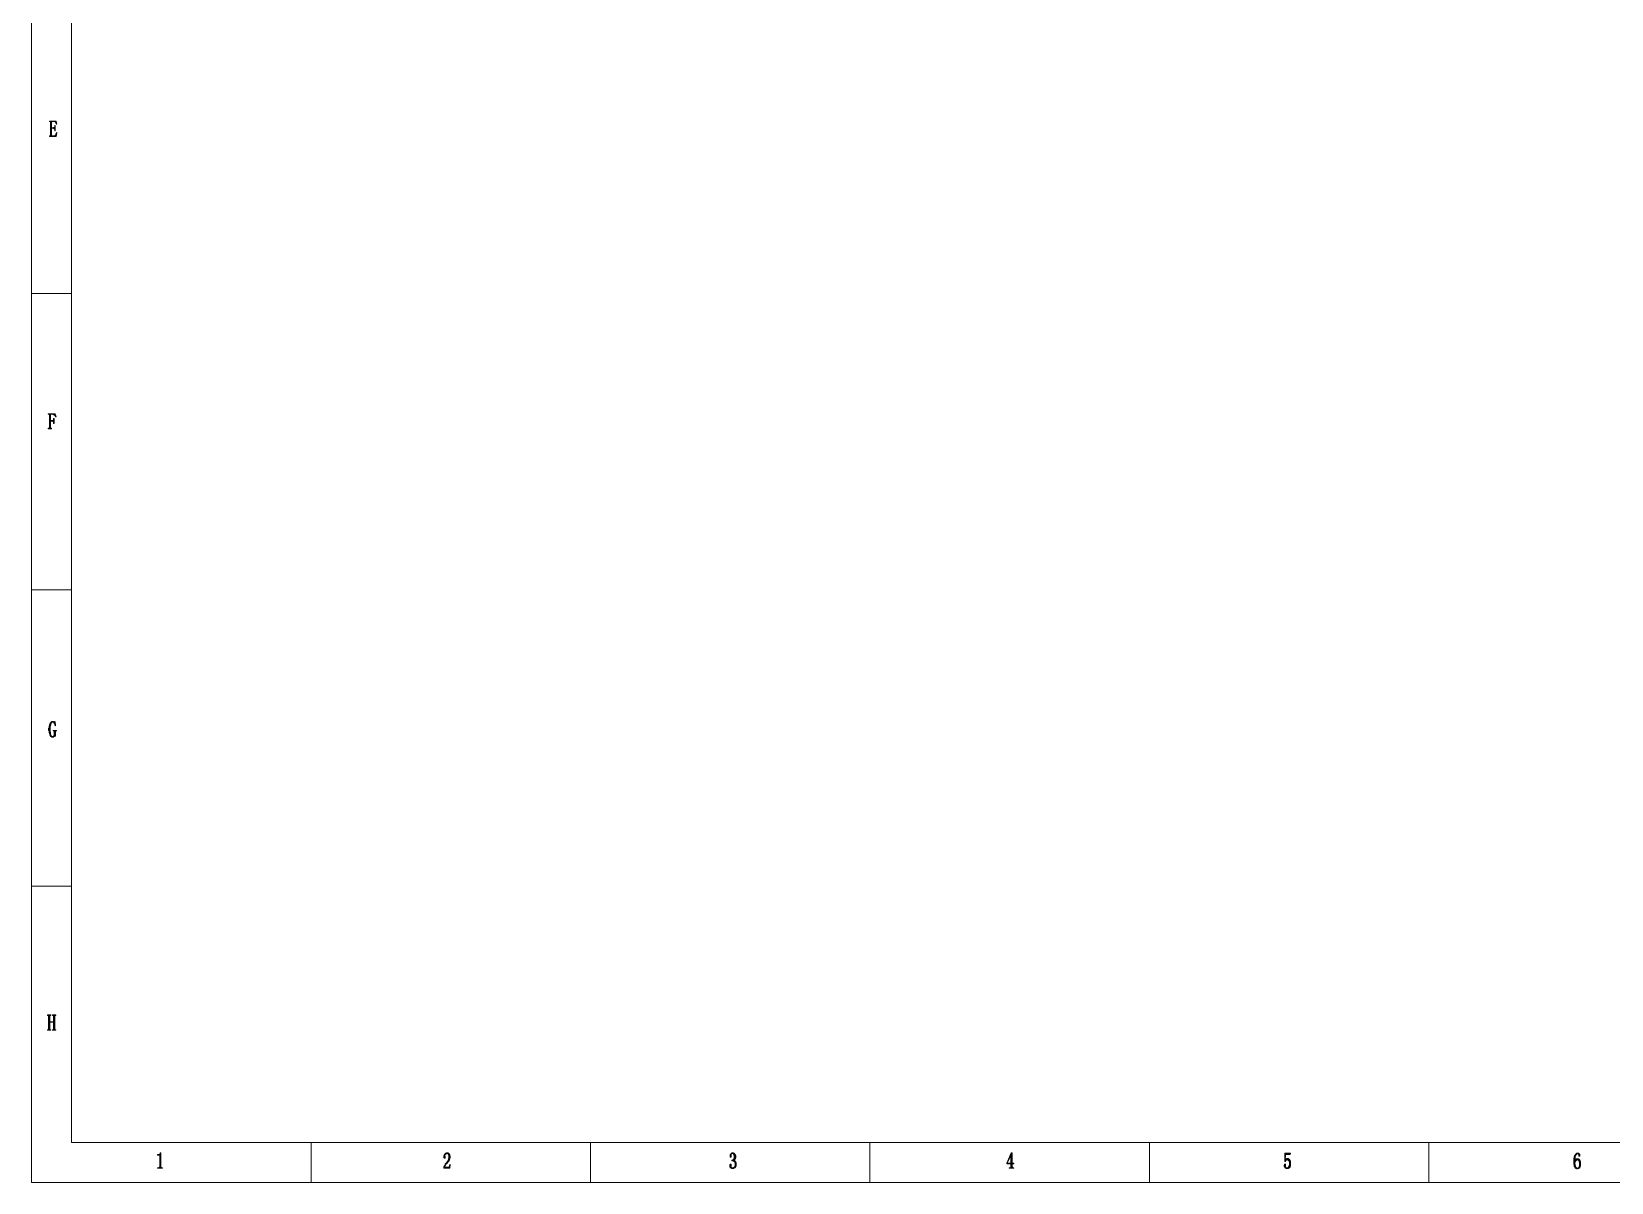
# Model space of a CAD drawing. Header units: inches. Extents: x -49881 to 95347, y -45374 to 27845.
# Drawn here: x 52628 to 72755, y -2573 to 12089 of the extents above; entities that cross this region are included whole.
import ezdxf

# ---------------------------------------------------------------- set-up
doc = ezdxf.new("R2010")
doc.units = ezdxf.units.IN
doc.header["$MEASUREMENT"] = 0
doc.layers.add('Layer 1', color=7, linetype='Continuous')

# ---------------------------------------------------------------- blocks, each defined once
blk = doc.blocks.new('Template Zicom')
at = {"layer": 'Layer 1'}
for points in [[(7.98, 345.68), (5.78, 345.68), (5.78, 345.57), (7.4, 345.57), (7.52, 345.45), (7.63, 345.45), (7.75, 345.33), (7.75, 345.22), (7.86, 345.22), (7.86, 345.1), (7.98, 344.99), (7.98, 344.76), (8.1, 344.64), (8.21, 344.76)], [(5.9, 345.57), (6.01, 345.57), (6.13, 345.45), (6.13, 340.94), (6.01, 340.94), (5.9, 340.94), (6.71, 340.94), (6.48, 340.94), (6.48, 341.05), (6.48, 343.37), (7.06, 343.37), (6.48, 343.48), (6.48, 345.45), (6.59, 345.45), (6.71, 345.57), (7.29, 345.57)], [(8.1, 341.98), (8.1, 341.75), (7.98, 341.63), (7.98, 341.52), (7.86, 341.4), (7.86, 341.29), (7.75, 341.17), (7.63, 341.05), (7.52, 341.05), (7.4, 340.94), (5.78, 340.94), (5.78, 340.71), (7.98, 340.71), (8.21, 341.86)], [(7.63, 344.29), (7.52, 344.29), (7.52, 344.06), (7.52, 343.71), (7.4, 343.6), (7.29, 343.6), (7.17, 343.48), (6.48, 343.48), (7.06, 343.37), (7.17, 343.37), (7.29, 343.25), (7.4, 343.14), (7.52, 343.02), (7.52, 342.56), (7.63, 342.56)], [(7.63, 250.38), (5.44, 250.38), (5.44, 250.27), (6.94, 250.27), (7.06, 250.15), (7.17, 250.15), (7.29, 250.04), (7.4, 250.04), (7.4, 249.92), (7.52, 249.92), (7.52, 249.81), (7.63, 249.69), (7.75, 249.58), (7.75, 249.46), (7.86, 249.34), (7.98, 249.34)], [(5.55, 250.27), (5.67, 250.15), (5.78, 250.04), (5.78, 245.76), (5.67, 245.64), (5.44, 245.64), (5.44, 245.41), (6.48, 245.41), (6.48, 245.64), (6.13, 245.64), (6.13, 245.76), (6.13, 247.96), (6.82, 247.96), (6.13, 248.19), (6.13, 250.15), (6.25, 250.27), (6.94, 250.27)], [(7.4, 248.88), (7.17, 248.88), (7.17, 248.65), (7.17, 248.3), (7.06, 248.19), (6.13, 248.19), (6.82, 247.96), (6.94, 247.96), (7.06, 247.84), (7.17, 247.84), (7.17, 247.72), (7.17, 247.15), (7.4, 247.15)], [(6.82, 150.11), (6.59, 150.11), (6.48, 150), (6.36, 149.88), (6.25, 149.77), (6.13, 149.77), (6.13, 149.65), (6.01, 149.54), (5.9, 149.31), (5.9, 149.19), (5.78, 149.07), (5.78, 148.73), (5.67, 148.61), (5.67, 148.03), (5.55, 147.8), (5.55, 147.46), (5.55, 147.34), (5.55, 147.22), (5.67, 147.11), (5.67, 146.53), (5.78, 146.41), (5.78, 146.07), (5.9, 145.95), (5.9, 145.84), (6.01, 145.72), (6.01, 145.6), (6.13, 145.49), (6.13, 145.37), (6.25, 145.26), (6.36, 145.26), (6.48, 145.14), (6.59, 145.03), (7.06, 145.03), (7.17, 145.14), (7.29, 145.14), (7.4, 145.26), (6.59, 145.26), (6.48, 145.37), (6.48, 145.49), (6.36, 145.49), (6.36, 145.6), (6.25, 145.84), (6.25, 145.95), (6.13, 146.07), (6.13, 146.53), (6.01, 146.65), (6.01, 148.61), (6.13, 148.73), (6.13, 148.96), (6.25, 149.07), (6.25, 149.42), (6.36, 149.54), (6.48, 149.65), (6.48, 149.77), (6.59, 149.88), (7.4, 149.88), (7.29, 150), (7.17, 150), (7.06, 150.11)], [(7.63, 150.11), (7.52, 150), (7.4, 149.88), (6.82, 149.88), (6.94, 149.88), (7.17, 149.88), (7.29, 149.77), (7.29, 149.65), (7.4, 149.54), (7.52, 149.42), (7.52, 149.07), (7.63, 148.96), (7.63, 148.73), (7.75, 148.84)], [(7.29, 145.49), (7.29, 145.37), (7.17, 145.37), (7.06, 145.26), (6.82, 145.26), (7.4, 145.26), (7.52, 145.37), (7.75, 145.37)], [(8.1, 147.22), (7.06, 147.22), (7.06, 147.11), (7.29, 147.11), (7.4, 146.99), (7.4, 145.6), (7.29, 145.49), (7.75, 145.37), (7.75, 146.88), (7.86, 146.99), (7.86, 147.11), (7.98, 147.11), (8.1, 147.11)], [(6.25, 54.59), (5.2, 54.59), (5.2, 54.36), (5.55, 54.36), (5.55, 54.24), (5.55, 49.85), (5.44, 49.85), (5.32, 49.73), (5.2, 49.73), (5.2, 49.61), (6.25, 49.61), (6.25, 49.73), (6.01, 49.73), (6.01, 49.85), (5.9, 49.85), (5.9, 49.96), (5.9, 52.16), (7.17, 52.16), (5.9, 52.27), (5.9, 54.12), (5.9, 54.24), (6.01, 54.36), (6.25, 54.36)], [(7.86, 54.59), (6.82, 54.59), (6.82, 54.36), (7.17, 54.36), (7.17, 54.24), (7.17, 52.27), (5.9, 52.27), (7.17, 52.16), (7.17, 49.85), (7.06, 49.85), (6.94, 49.73), (6.82, 49.73), (6.82, 49.61), (7.86, 49.61), (7.86, 49.73), (7.63, 49.73), (7.63, 49.85), (7.52, 49.85), (7.52, 49.96), (7.52, 54.12), (7.52, 54.24), (7.63, 54.36), (7.86, 54.36)], [(42.1, 9.6), (41.98, 9.6), (41.87, 9.48), (41.87, 9.37), (41.75, 9.25), (41.63, 9.14), (41.06, 9.14), (41.06, 8.9), (41.63, 8.9), (41.75, 8.79), (41.75, 5.09), (41.63, 4.97), (41.63, 4.86), (41.52, 4.86), (41.4, 4.74), (41.29, 4.74), (41.06, 4.74), (41.06, 4.63), (42.68, 4.63), (42.68, 4.74), (42.44, 4.74), (42.33, 4.74), (42.21, 4.86), (42.1, 4.97)], [(135.31, 9.6), (135.08, 9.6), (134.96, 9.48), (134.85, 9.37), (135.54, 9.37), (135.66, 9.25), (135.77, 9.14), (135.77, 9.02), (135.89, 8.9), (135.89, 7.75), (135.77, 7.63), (135.77, 7.4), (135.66, 7.29), (135.66, 7.17), (135.54, 7.05), (135.54, 6.94), (135.43, 6.82), (135.31, 6.71), (135.2, 6.59), (135.2, 6.48), (135.08, 6.36), (134.96, 6.25), (134.96, 6.13), (134.85, 6.01), (134.73, 5.9), (134.73, 5.78), (134.62, 5.67), (134.62, 5.55), (134.5, 5.55), (134.5, 5.44), (134.39, 5.32), (134.39, 5.2), (134.27, 5.09), (134.27, 4.97), (134.5, 4.97), (134.5, 5.2), (134.62, 5.2), (134.73, 5.44), (134.73, 5.55), (134.85, 5.67), (134.96, 5.78), (134.96, 5.9), (135.08, 6.01), (135.2, 6.13), (135.31, 6.25), (135.43, 6.36), (135.43, 6.48), (135.54, 6.59), (135.66, 6.71), (135.77, 6.82), (135.89, 6.94), (135.89, 7.05), (136.01, 7.17), (136.01, 7.29), (136.12, 7.4), (136.24, 7.52), (136.24, 7.75), (136.35, 7.98), (136.35, 8.67), (136.24, 8.9), (136.24, 9.02), (136.12, 9.14), (136.12, 9.25), (136.01, 9.25), (136.01, 9.37), (135.89, 9.37), (135.77, 9.48), (135.66, 9.48), (135.54, 9.6)], [(134.85, 9.37), (134.73, 9.37), (134.62, 9.25), (134.5, 9.14), (134.5, 9.02), (134.39, 8.9), (134.39, 8.79), (134.27, 8.67), (134.27, 8.1), (134.39, 7.98), (134.5, 7.86), (134.62, 7.86), (134.73, 7.98), (134.73, 8.44), (134.62, 8.56), (134.62, 8.67), (134.62, 8.9), (134.62, 9.02), (134.73, 9.14), (134.85, 9.14), (134.85, 9.25), (134.96, 9.25), (135.08, 9.37), (135.2, 9.37)], [(136.35, 5.78), (136.24, 5.78), (136.24, 5.55), (136.12, 5.44), (136.12, 5.2), (136.01, 5.2), (136.01, 5.09), (135.89, 4.97), (134.27, 4.97), (134.27, 4.63), (136.24, 4.63)], [(227.6, 5.9), (227.49, 5.78), (227.37, 5.78), (227.37, 5.55), (227.37, 5.09), (227.49, 4.97), (227.6, 4.86), (227.72, 4.74), (227.83, 4.63), (227.95, 4.63), (228.06, 4.51), (228.64, 4.51), (228.76, 4.63), (228.87, 4.63), (228.3, 4.74), (228.06, 4.74), (227.95, 4.86), (227.83, 4.86), (227.83, 4.97), (227.72, 5.09), (227.83, 5.32), (227.83, 5.78), (227.72, 5.9)], [(227.95, 9.48), (227.83, 9.37), (227.72, 9.25), (227.6, 9.25), (227.6, 9.14), (227.49, 9.02), (227.49, 8.21), (227.6, 8.21), (227.83, 8.21), (227.83, 8.33), (227.83, 9.25), (227.95, 9.25), (228.06, 9.37), (228.3, 9.37)], [(228.41, 9.6), (228.18, 9.6), (228.06, 9.48), (227.95, 9.48), (228.3, 9.37), (228.53, 9.37), (228.64, 9.25), (228.76, 9.14), (228.76, 9.02), (228.87, 8.9), (228.87, 7.75), (228.76, 7.63), (228.76, 7.52), (228.64, 7.52), (228.53, 7.4), (228.41, 7.4), (228.3, 7.29), (228.06, 7.29), (228.06, 7.05), (228.53, 7.05), (228.64, 6.94), (228.76, 6.94), (228.87, 6.82), (228.99, 6.71), (228.99, 6.36), (229.11, 6.25), (229.11, 5.67), (228.99, 5.44), (228.99, 5.09), (228.87, 4.97), (228.76, 4.86), (228.64, 4.74), (228.3, 4.74), (228.87, 4.63), (228.99, 4.74), (229.11, 4.86), (229.22, 4.86), (229.22, 4.97), (229.22, 5.09), (229.34, 5.2), (229.34, 5.32), (229.45, 5.44), (229.45, 6.36), (229.34, 6.48), (229.34, 6.59), (229.22, 6.71), (229.11, 6.82), (229.11, 6.94), (228.99, 7.05), (228.87, 7.05), (228.76, 7.17), (228.64, 7.17), (228.76, 7.29), (228.87, 7.29), (228.99, 7.4), (228.99, 7.52), (229.11, 7.63), (229.22, 7.63), (229.22, 7.75), (229.22, 7.98), (229.34, 8.1), (229.34, 8.67), (229.22, 8.79), (229.22, 8.9), (229.11, 9.02), (229.11, 9.14), (228.99, 9.25), (228.87, 9.37), (228.76, 9.48), (228.64, 9.48), (228.53, 9.6)], [(319.31, 9.6), (319.08, 9.6), (317.58, 6.25), (317.58, 6.01), (318.97, 6.01), (318.97, 4.86), (318.85, 4.74), (318.39, 4.74), (318.39, 4.63), (319.89, 4.63), (319.89, 4.74), (319.54, 4.74), (319.43, 4.86), (319.43, 4.97), (319.31, 5.09), (319.31, 6.01), (319.89, 6.01), (319.89, 6.25), (319.31, 6.25), (317.69, 6.25), (318.97, 8.79)], [(319.31, 9.6), (318.97, 8.79), (318.97, 6.25), (317.69, 6.25), (319.31, 6.25)], [(408.13, 6.01), (408.13, 5.9), (408.02, 5.9), (408.02, 5.78), (407.9, 5.67), (407.9, 5.32), (408.02, 5.2), (408.02, 5.09), (408.13, 4.97), (408.25, 4.86), (408.25, 4.74), (408.36, 4.63), (408.94, 4.74), (408.6, 4.74), (408.48, 4.86), (408.36, 4.97), (408.25, 4.97), (408.25, 5.09), (408.25, 5.2), (408.36, 5.32), (408.36, 5.9), (408.25, 5.9)], [(409.98, 9.48), (408.13, 9.48), (408.13, 6.82), (408.25, 6.82), (408.36, 6.94), (408.36, 7.05), (408.25, 7.17), (408.36, 9.14), (409.87, 9.14)], [(408.48, 7.52), (408.36, 7.4), (408.36, 7.29), (408.25, 7.17), (408.36, 7.05), (408.48, 7.17), (408.48, 7.29), (408.6, 7.29), (408.71, 7.4), (408.94, 7.4)], [(409.06, 7.75), (408.83, 7.75), (408.71, 7.63), (408.6, 7.63), (408.48, 7.52), (408.94, 7.4), (409.29, 7.4), (409.29, 7.29), (409.4, 7.17), (409.52, 7.05), (409.52, 6.94), (409.64, 6.82), (409.64, 5.55), (409.52, 5.44), (409.52, 5.2), (409.4, 5.09), (409.4, 4.97), (409.29, 4.86), (409.17, 4.74), (408.94, 4.74), (408.36, 4.63), (408.6, 4.63), (408.71, 4.51), (409.29, 4.51), (409.4, 4.63), (409.52, 4.74), (409.64, 4.74), (409.75, 4.86), (409.75, 4.97), (409.87, 5.09), (409.87, 5.32), (409.98, 5.44), (409.98, 6.82), (409.87, 6.94), (409.87, 7.29), (409.75, 7.29), (409.75, 7.4), (409.64, 7.4), (409.64, 7.52), (409.52, 7.63), (409.4, 7.63), (409.29, 7.75)], [(503.66, 9.48), (503.31, 9.48), (503.2, 9.37), (503.08, 9.37), (503.08, 9.25), (502.97, 9.25), (502.85, 9.14), (502.74, 9.02), (502.74, 8.9), (502.62, 8.79), (502.5, 8.67), (502.5, 8.44), (502.39, 8.33), (502.39, 7.86), (502.27, 7.75), (502.27, 6.94), (502.27, 6.71), (502.27, 5.9), (502.39, 5.78), (502.39, 5.32), (502.5, 5.2), (502.5, 5.09), (502.62, 5.09), (502.62, 4.97), (502.74, 4.86), (502.74, 4.74), (502.85, 4.63), (503.43, 4.63), (503.31, 4.63), (503.2, 4.74), (503.08, 4.74), (503.08, 4.86), (502.97, 4.97), (502.85, 5.09), (502.85, 5.32), (502.74, 5.44), (502.74, 5.9), (502.62, 6.13), (502.62, 6.48), (502.74, 6.59), (502.74, 6.82), (502.62, 6.94), (502.62, 7.52), (502.74, 7.63), (502.74, 8.56), (502.85, 8.67), (502.85, 8.79), (502.97, 8.9), (502.97, 9.02), (503.08, 9.14), (503.2, 9.14), (503.31, 9.25), (503.43, 9.25), (503.54, 9.37), (504.01, 9.37), (503.89, 9.37), (503.89, 9.48), (503.78, 9.48)], [(502.97, 7.4), (502.85, 7.29), (502.74, 7.17), (502.74, 7.05), (502.62, 6.94), (502.74, 6.82), (502.85, 6.94), (502.97, 7.05), (503.08, 7.17), (503.2, 7.29), (503.31, 7.29), (503.43, 7.4), (503.54, 7.4)], [(503.54, 7.63), (503.2, 7.63), (503.08, 7.52), (502.97, 7.4), (503.54, 7.4), (503.66, 7.29), (503.78, 7.29), (503.89, 7.17), (503.89, 7.05), (504.01, 6.94), (504.01, 6.71), (504.12, 6.59), (504.12, 5.32), (504.01, 5.2), (504.01, 4.97), (503.89, 4.86), (503.89, 4.74), (503.78, 4.74), (503.66, 4.63), (502.97, 4.63), (502.97, 4.51), (503.2, 4.51), (503.31, 4.39), (503.54, 4.39), (503.66, 4.51), (503.78, 4.51), (503.89, 4.63), (504.01, 4.63), (504.12, 4.74), (504.12, 4.86), (504.24, 4.86), (504.24, 4.97), (504.35, 5.09), (504.35, 5.32), (504.47, 5.44), (504.47, 6.71), (504.35, 6.82), (504.35, 7.05), (504.24, 7.17), (504.24, 7.29), (504.12, 7.4), (504.01, 7.52), (503.89, 7.52), (503.89, 7.63)], [(504.01, 9.37), (503.54, 9.37), (503.66, 9.37), (503.78, 9.25), (503.89, 9.14), (503.89, 8.56), (504.01, 8.56), (504.24, 8.56), (504.24, 8.67), (504.24, 9.14), (504.12, 9.25)]]:
    blk.add_hatch(color=0, dxfattribs=at).paths.add_polyline_path(points)
at = {"layer": 'Layer 1', "color": 5, "lineweight": 5}
blk.add_lwpolyline([(0, 772.2), (1092.09, 772.2), (1092.09, 0), (0, 0), (0, 772.2)], dxfattribs=at)
at = {"layer": 'Layer 1', "color": 0, "lineweight": 5}
for points in [[(12.95, 759.25), (1079.14, 759.25), (1079.14, 12.95), (12.95, 12.95), (12.95, 759.25)], [(7.98, 345.68), (5.78, 345.68), (5.78, 345.57), (7.4, 345.57), (7.52, 345.45), (7.63, 345.45), (7.75, 345.33), (7.75, 345.22), (7.86, 345.22), (7.86, 345.1), (7.98, 344.99), (7.98, 344.76), (8.1, 344.64), (8.21, 344.76), (7.98, 345.68)], [(5.9, 345.57), (6.01, 345.57), (6.13, 345.45), (6.13, 340.94), (6.01, 340.94), (5.9, 340.94), (6.71, 340.94), (6.48, 340.94), (6.48, 341.05), (6.48, 343.37), (7.06, 343.37), (6.48, 343.48), (6.48, 345.45), (6.59, 345.45), (6.71, 345.57), (7.29, 345.57), (5.9, 345.57)], [(8.1, 341.98), (8.1, 341.75), (7.98, 341.63), (7.98, 341.52), (7.86, 341.4), (7.86, 341.29), (7.75, 341.17), (7.63, 341.05), (7.52, 341.05), (7.4, 340.94), (5.78, 340.94), (5.78, 340.71), (7.98, 340.71), (8.21, 341.86), (8.1, 341.98)], [(7.63, 344.29), (7.52, 344.29), (7.52, 344.06), (7.52, 343.71), (7.4, 343.6), (7.29, 343.6), (7.17, 343.48), (6.48, 343.48), (7.06, 343.37), (7.17, 343.37), (7.29, 343.25), (7.4, 343.14), (7.52, 343.02), (7.52, 342.56), (7.63, 342.56), (7.63, 344.29)], [(0, 289.59), (12.95, 289.59)], [(7.63, 250.38), (5.44, 250.38), (5.44, 250.27), (6.94, 250.27), (7.06, 250.15), (7.17, 250.15), (7.29, 250.04), (7.4, 250.04), (7.4, 249.92), (7.52, 249.92), (7.52, 249.81), (7.63, 249.69), (7.75, 249.58), (7.75, 249.46), (7.86, 249.34), (7.98, 249.34), (7.63, 250.38)], [(5.55, 250.27), (5.67, 250.15), (5.78, 250.04), (5.78, 245.76), (5.67, 245.64), (5.44, 245.64), (5.44, 245.41), (6.48, 245.41), (6.48, 245.64), (6.13, 245.64), (6.13, 245.76), (6.13, 247.96), (6.82, 247.96), (6.13, 248.19), (6.13, 250.15), (6.25, 250.27), (6.94, 250.27), (5.55, 250.27)], [(7.4, 248.88), (7.17, 248.88), (7.17, 248.65), (7.17, 248.3), (7.06, 248.19), (6.13, 248.19), (6.82, 247.96), (6.94, 247.96), (7.06, 247.84), (7.17, 247.84), (7.17, 247.72), (7.17, 247.15), (7.4, 247.15), (7.4, 248.88)], [(0, 193.02), (12.95, 193.02)], [(6.82, 150.11), (6.59, 150.11), (6.48, 150), (6.36, 149.88), (6.25, 149.77), (6.13, 149.77), (6.13, 149.65), (6.01, 149.54), (5.9, 149.31), (5.9, 149.19), (5.78, 149.07), (5.78, 148.73), (5.67, 148.61), (5.67, 148.03), (5.55, 147.8), (5.55, 147.46), (5.55, 147.34), (5.55, 147.22), (5.67, 147.11), (5.67, 146.53), (5.78, 146.41), (5.78, 146.07), (5.9, 145.95), (5.9, 145.84), (6.01, 145.72), (6.01, 145.6), (6.13, 145.49), (6.13, 145.37), (6.25, 145.26), (6.36, 145.26), (6.48, 145.14), (6.59, 145.03), (7.06, 145.03), (7.17, 145.14), (7.29, 145.14), (7.4, 145.26), (6.59, 145.26), (6.48, 145.37), (6.48, 145.49), (6.36, 145.49), (6.36, 145.6), (6.25, 145.84), (6.25, 145.95), (6.13, 146.07), (6.13, 146.53), (6.01, 146.65), (6.01, 148.61), (6.13, 148.73), (6.13, 148.96), (6.25, 149.07), (6.25, 149.42), (6.36, 149.54), (6.48, 149.65), (6.48, 149.77), (6.59, 149.88), (7.4, 149.88), (7.29, 150), (7.17, 150), (7.06, 150.11), (6.82, 150.11)], [(7.63, 150.11), (7.52, 150), (7.4, 149.88), (6.82, 149.88), (6.94, 149.88), (7.17, 149.88), (7.29, 149.77), (7.29, 149.65), (7.4, 149.54), (7.52, 149.42), (7.52, 149.07), (7.63, 148.96), (7.63, 148.73), (7.75, 148.84), (7.63, 150.11)], [(7.29, 145.49), (7.29, 145.37), (7.17, 145.37), (7.06, 145.26), (6.82, 145.26), (7.4, 145.26), (7.52, 145.37), (7.75, 145.37), (7.29, 145.49)], [(8.1, 147.22), (7.06, 147.22), (7.06, 147.11), (7.29, 147.11), (7.4, 146.99), (7.4, 145.6), (7.29, 145.49), (7.75, 145.37), (7.75, 146.88), (7.86, 146.99), (7.86, 147.11), (7.98, 147.11), (8.1, 147.11), (8.1, 147.22)], [(0, 96.45), (12.95, 96.45)], [(6.25, 54.59), (5.2, 54.59), (5.2, 54.36), (5.55, 54.36), (5.55, 54.24), (5.55, 49.85), (5.44, 49.85), (5.32, 49.73), (5.2, 49.73), (5.2, 49.61), (6.25, 49.61), (6.25, 49.73), (6.01, 49.73), (6.01, 49.85), (5.9, 49.85), (5.9, 49.96), (5.9, 52.16), (7.17, 52.16), (5.9, 52.27), (5.9, 54.12), (5.9, 54.24), (6.01, 54.36), (6.25, 54.36), (6.25, 54.59)], [(7.86, 54.59), (6.82, 54.59), (6.82, 54.36), (7.17, 54.36), (7.17, 54.24), (7.17, 52.27), (5.9, 52.27), (7.17, 52.16), (7.17, 49.85), (7.06, 49.85), (6.94, 49.73), (6.82, 49.73), (6.82, 49.61), (7.86, 49.61), (7.86, 49.73), (7.63, 49.73), (7.63, 49.85), (7.52, 49.85), (7.52, 49.96), (7.52, 54.12), (7.52, 54.24), (7.63, 54.36), (7.86, 54.36), (7.86, 54.59)], [(91.02, 12.95), (91.02, 0)], [(182.03, 12.95), (182.03, 0)], [(273.05, 12.95), (273.05, 0)], [(364.07, 12.95), (364.07, 0)], [(455.09, 12.95), (455.09, 0)], [(42.1, 9.6), (41.98, 9.6), (41.87, 9.48), (41.87, 9.37), (41.75, 9.25), (41.63, 9.14), (41.06, 9.14), (41.06, 8.9), (41.63, 8.9), (41.75, 8.79), (41.75, 5.09), (41.63, 4.97), (41.63, 4.86), (41.52, 4.86), (41.4, 4.74), (41.29, 4.74), (41.06, 4.74), (41.06, 4.63), (42.68, 4.63), (42.68, 4.74), (42.44, 4.74), (42.33, 4.74), (42.21, 4.86), (42.1, 4.97), (42.1, 9.6)], [(135.31, 9.6), (135.08, 9.6), (134.96, 9.48), (134.85, 9.37), (135.54, 9.37), (135.66, 9.25), (135.77, 9.14), (135.77, 9.02), (135.89, 8.9), (135.89, 7.75), (135.77, 7.63), (135.77, 7.4), (135.66, 7.29), (135.66, 7.17), (135.54, 7.05), (135.54, 6.94), (135.43, 6.82), (135.31, 6.71), (135.2, 6.59), (135.2, 6.48), (135.08, 6.36), (134.96, 6.25), (134.96, 6.13), (134.85, 6.01), (134.73, 5.9), (134.73, 5.78), (134.62, 5.67), (134.62, 5.55), (134.5, 5.55), (134.5, 5.44), (134.39, 5.32), (134.39, 5.2), (134.27, 5.09), (134.27, 4.97), (134.5, 4.97), (134.5, 5.2), (134.62, 5.2), (134.73, 5.44), (134.73, 5.55), (134.85, 5.67), (134.96, 5.78), (134.96, 5.9), (135.08, 6.01), (135.2, 6.13), (135.31, 6.25), (135.43, 6.36), (135.43, 6.48), (135.54, 6.59), (135.66, 6.71), (135.77, 6.82), (135.89, 6.94), (135.89, 7.05), (136.01, 7.17), (136.01, 7.29), (136.12, 7.4), (136.24, 7.52), (136.24, 7.75), (136.35, 7.98), (136.35, 8.67), (136.24, 8.9), (136.24, 9.02), (136.12, 9.14), (136.12, 9.25), (136.01, 9.25), (136.01, 9.37), (135.89, 9.37), (135.77, 9.48), (135.66, 9.48), (135.54, 9.6), (135.31, 9.6)], [(134.85, 9.37), (134.73, 9.37), (134.62, 9.25), (134.5, 9.14), (134.5, 9.02), (134.39, 8.9), (134.39, 8.79), (134.27, 8.67), (134.27, 8.1), (134.39, 7.98), (134.5, 7.86), (134.62, 7.86), (134.73, 7.98), (134.73, 8.44), (134.62, 8.56), (134.62, 8.67), (134.62, 8.9), (134.62, 9.02), (134.73, 9.14), (134.85, 9.14), (134.85, 9.25), (134.96, 9.25), (135.08, 9.37), (135.2, 9.37), (134.85, 9.37)], [(136.35, 5.78), (136.24, 5.78), (136.24, 5.55), (136.12, 5.44), (136.12, 5.2), (136.01, 5.2), (136.01, 5.09), (135.89, 4.97), (134.27, 4.97), (134.27, 4.63), (136.24, 4.63), (136.35, 5.78)], [(227.6, 5.9), (227.49, 5.78), (227.37, 5.78), (227.37, 5.55), (227.37, 5.09), (227.49, 4.97), (227.6, 4.86), (227.72, 4.74), (227.83, 4.63), (227.95, 4.63), (228.06, 4.51), (228.64, 4.51), (228.76, 4.63), (228.87, 4.63), (228.3, 4.74), (228.06, 4.74), (227.95, 4.86), (227.83, 4.86), (227.83, 4.97), (227.72, 5.09), (227.83, 5.32), (227.83, 5.78), (227.72, 5.9), (227.6, 5.9)], [(227.95, 9.48), (227.83, 9.37), (227.72, 9.25), (227.6, 9.25), (227.6, 9.14), (227.49, 9.02), (227.49, 8.21), (227.6, 8.21), (227.83, 8.21), (227.83, 8.33), (227.83, 9.25), (227.95, 9.25), (228.06, 9.37), (228.3, 9.37), (227.95, 9.48)], [(228.41, 9.6), (228.18, 9.6), (228.06, 9.48), (227.95, 9.48), (228.3, 9.37), (228.53, 9.37), (228.64, 9.25), (228.76, 9.14), (228.76, 9.02), (228.87, 8.9), (228.87, 7.75), (228.76, 7.63), (228.76, 7.52), (228.64, 7.52), (228.53, 7.4), (228.41, 7.4), (228.3, 7.29), (228.06, 7.29), (228.06, 7.05), (228.53, 7.05), (228.64, 6.94), (228.76, 6.94), (228.87, 6.82), (228.99, 6.71), (228.99, 6.36), (229.11, 6.25), (229.11, 5.67), (228.99, 5.44), (228.99, 5.09), (228.87, 4.97), (228.76, 4.86), (228.64, 4.74), (228.3, 4.74), (228.87, 4.63), (228.99, 4.74), (229.11, 4.86), (229.22, 4.86), (229.22, 4.97), (229.22, 5.09), (229.34, 5.2), (229.34, 5.32), (229.45, 5.44), (229.45, 6.36), (229.34, 6.48), (229.34, 6.59), (229.22, 6.71), (229.11, 6.82), (229.11, 6.94), (228.99, 7.05), (228.87, 7.05), (228.76, 7.17), (228.64, 7.17), (228.76, 7.29), (228.87, 7.29), (228.99, 7.4), (228.99, 7.52), (229.11, 7.63), (229.22, 7.63), (229.22, 7.75), (229.22, 7.98), (229.34, 8.1), (229.34, 8.67), (229.22, 8.79), (229.22, 8.9), (229.11, 9.02), (229.11, 9.14), (228.99, 9.25), (228.87, 9.37), (228.76, 9.48), (228.64, 9.48), (228.53, 9.6), (228.41, 9.6)], [(319.31, 9.6), (319.08, 9.6), (317.58, 6.25), (317.58, 6.01), (318.97, 6.01), (318.97, 4.86), (318.85, 4.74), (318.39, 4.74), (318.39, 4.63), (319.89, 4.63), (319.89, 4.74), (319.54, 4.74), (319.43, 4.86), (319.43, 4.97), (319.31, 5.09), (319.31, 6.01), (319.89, 6.01), (319.89, 6.25), (319.31, 6.25), (317.69, 6.25), (318.97, 8.79), (319.31, 9.6)], [(319.31, 9.6), (318.97, 8.79), (318.97, 6.25), (317.69, 6.25), (319.31, 6.25), (319.31, 9.6)], [(408.13, 6.01), (408.13, 5.9), (408.02, 5.9), (408.02, 5.78), (407.9, 5.67), (407.9, 5.32), (408.02, 5.2), (408.02, 5.09), (408.13, 4.97), (408.25, 4.86), (408.25, 4.74), (408.36, 4.63), (408.94, 4.74), (408.6, 4.74), (408.48, 4.86), (408.36, 4.97), (408.25, 4.97), (408.25, 5.09), (408.25, 5.2), (408.36, 5.32), (408.36, 5.9), (408.25, 5.9), (408.13, 6.01)], [(409.98, 9.48), (408.13, 9.48), (408.13, 6.82), (408.25, 6.82), (408.36, 6.94), (408.36, 7.05), (408.25, 7.17), (408.36, 9.14), (409.87, 9.14), (409.98, 9.48)], [(408.48, 7.52), (408.36, 7.4), (408.36, 7.29), (408.25, 7.17), (408.36, 7.05), (408.48, 7.17), (408.48, 7.29), (408.6, 7.29), (408.71, 7.4), (408.94, 7.4), (408.48, 7.52)], [(409.06, 7.75), (408.83, 7.75), (408.71, 7.63), (408.6, 7.63), (408.48, 7.52), (408.94, 7.4), (409.29, 7.4), (409.29, 7.29), (409.4, 7.17), (409.52, 7.05), (409.52, 6.94), (409.64, 6.82), (409.64, 5.55), (409.52, 5.44), (409.52, 5.2), (409.4, 5.09), (409.4, 4.97), (409.29, 4.86), (409.17, 4.74), (408.94, 4.74), (408.36, 4.63), (408.6, 4.63), (408.71, 4.51), (409.29, 4.51), (409.4, 4.63), (409.52, 4.74), (409.64, 4.74), (409.75, 4.86), (409.75, 4.97), (409.87, 5.09), (409.87, 5.32), (409.98, 5.44), (409.98, 6.82), (409.87, 6.94), (409.87, 7.29), (409.75, 7.29), (409.75, 7.4), (409.64, 7.4), (409.64, 7.52), (409.52, 7.63), (409.4, 7.63), (409.29, 7.75), (409.06, 7.75)], [(503.66, 9.48), (503.31, 9.48), (503.2, 9.37), (503.08, 9.37), (503.08, 9.25), (502.97, 9.25), (502.85, 9.14), (502.74, 9.02), (502.74, 8.9), (502.62, 8.79), (502.5, 8.67), (502.5, 8.44), (502.39, 8.33), (502.39, 7.86), (502.27, 7.75), (502.27, 6.94), (502.27, 6.71), (502.27, 5.9), (502.39, 5.78), (502.39, 5.32), (502.5, 5.2), (502.5, 5.09), (502.62, 5.09), (502.62, 4.97), (502.74, 4.86), (502.74, 4.74), (502.85, 4.63), (503.43, 4.63), (503.31, 4.63), (503.2, 4.74), (503.08, 4.74), (503.08, 4.86), (502.97, 4.97), (502.85, 5.09), (502.85, 5.32), (502.74, 5.44), (502.74, 5.9), (502.62, 6.13), (502.62, 6.48), (502.74, 6.59), (502.74, 6.82), (502.62, 6.94), (502.62, 7.52), (502.74, 7.63), (502.74, 8.56), (502.85, 8.67), (502.85, 8.79), (502.97, 8.9), (502.97, 9.02), (503.08, 9.14), (503.2, 9.14), (503.31, 9.25), (503.43, 9.25), (503.54, 9.37), (504.01, 9.37), (503.89, 9.37), (503.89, 9.48), (503.78, 9.48), (503.66, 9.48)], [(502.97, 7.4), (502.85, 7.29), (502.74, 7.17), (502.74, 7.05), (502.62, 6.94), (502.74, 6.82), (502.85, 6.94), (502.97, 7.05), (503.08, 7.17), (503.2, 7.29), (503.31, 7.29), (503.43, 7.4), (503.54, 7.4), (502.97, 7.4)], [(503.54, 7.63), (503.2, 7.63), (503.08, 7.52), (502.97, 7.4), (503.54, 7.4), (503.66, 7.29), (503.78, 7.29), (503.89, 7.17), (503.89, 7.05), (504.01, 6.94), (504.01, 6.71), (504.12, 6.59), (504.12, 5.32), (504.01, 5.2), (504.01, 4.97), (503.89, 4.86), (503.89, 4.74), (503.78, 4.74), (503.66, 4.63), (502.97, 4.63), (502.97, 4.51), (503.2, 4.51), (503.31, 4.39), (503.54, 4.39), (503.66, 4.51), (503.78, 4.51), (503.89, 4.63), (504.01, 4.63), (504.12, 4.74), (504.12, 4.86), (504.24, 4.86), (504.24, 4.97), (504.35, 5.09), (504.35, 5.32), (504.47, 5.44), (504.47, 6.71), (504.35, 6.82), (504.35, 7.05), (504.24, 7.17), (504.24, 7.29), (504.12, 7.4), (504.01, 7.52), (503.89, 7.52), (503.89, 7.63), (503.54, 7.63)], [(504.01, 9.37), (503.54, 9.37), (503.66, 9.37), (503.78, 9.25), (503.89, 9.14), (503.89, 8.56), (504.01, 8.56), (504.24, 8.56), (504.24, 8.67), (504.24, 9.14), (504.12, 9.25), (504.01, 9.37)]]:
    blk.add_lwpolyline(points, dxfattribs=at)
at = {"layer": 'Layer 1', "lineweight": 0}
for points in [[(7.98, 345.68), (5.78, 345.68), (5.78, 345.57), (7.4, 345.57), (7.52, 345.45), (7.63, 345.45), (7.75, 345.33), (7.75, 345.22), (7.86, 345.22), (7.86, 345.1), (7.98, 344.99), (7.98, 344.76), (8.1, 344.64), (8.21, 344.76), (7.98, 345.68)], [(5.9, 345.57), (6.01, 345.57), (6.13, 345.45), (6.13, 340.94), (6.01, 340.94), (5.9, 340.94), (6.71, 340.94), (6.48, 340.94), (6.48, 341.05), (6.48, 343.37), (7.06, 343.37), (6.48, 343.48), (6.48, 345.45), (6.59, 345.45), (6.71, 345.57), (7.29, 345.57), (5.9, 345.57)], [(8.1, 341.98), (8.1, 341.75), (7.98, 341.63), (7.98, 341.52), (7.86, 341.4), (7.86, 341.29), (7.75, 341.17), (7.63, 341.05), (7.52, 341.05), (7.4, 340.94), (5.78, 340.94), (5.78, 340.71), (7.98, 340.71), (8.21, 341.86), (8.1, 341.98)], [(7.63, 344.29), (7.52, 344.29), (7.52, 344.06), (7.52, 343.71), (7.4, 343.6), (7.29, 343.6), (7.17, 343.48), (6.48, 343.48), (7.06, 343.37), (7.17, 343.37), (7.29, 343.25), (7.4, 343.14), (7.52, 343.02), (7.52, 342.56), (7.63, 342.56), (7.63, 344.29)], [(7.63, 250.38), (5.44, 250.38), (5.44, 250.27), (6.94, 250.27), (7.06, 250.15), (7.17, 250.15), (7.29, 250.04), (7.4, 250.04), (7.4, 249.92), (7.52, 249.92), (7.52, 249.81), (7.63, 249.69), (7.75, 249.58), (7.75, 249.46), (7.86, 249.34), (7.98, 249.34), (7.63, 250.38)], [(5.55, 250.27), (5.67, 250.15), (5.78, 250.04), (5.78, 245.76), (5.67, 245.64), (5.44, 245.64), (5.44, 245.41), (6.48, 245.41), (6.48, 245.64), (6.13, 245.64), (6.13, 245.76), (6.13, 247.96), (6.82, 247.96), (6.13, 248.19), (6.13, 250.15), (6.25, 250.27), (6.94, 250.27), (5.55, 250.27)], [(7.4, 248.88), (7.17, 248.88), (7.17, 248.65), (7.17, 248.3), (7.06, 248.19), (6.13, 248.19), (6.82, 247.96), (6.94, 247.96), (7.06, 247.84), (7.17, 247.84), (7.17, 247.72), (7.17, 247.15), (7.4, 247.15), (7.4, 248.88)], [(6.82, 150.11), (6.59, 150.11), (6.48, 150), (6.36, 149.88), (6.25, 149.77), (6.13, 149.77), (6.13, 149.65), (6.01, 149.54), (5.9, 149.31), (5.9, 149.19), (5.78, 149.07), (5.78, 148.73), (5.67, 148.61), (5.67, 148.03), (5.55, 147.8), (5.55, 147.46), (5.55, 147.34), (5.55, 147.22), (5.67, 147.11), (5.67, 146.53), (5.78, 146.41), (5.78, 146.07), (5.9, 145.95), (5.9, 145.84), (6.01, 145.72), (6.01, 145.6), (6.13, 145.49), (6.13, 145.37), (6.25, 145.26), (6.36, 145.26), (6.48, 145.14), (6.59, 145.03), (7.06, 145.03), (7.17, 145.14), (7.29, 145.14), (7.4, 145.26), (6.59, 145.26), (6.48, 145.37), (6.48, 145.49), (6.36, 145.49), (6.36, 145.6), (6.25, 145.84), (6.25, 145.95), (6.13, 146.07), (6.13, 146.53), (6.01, 146.65), (6.01, 148.61), (6.13, 148.73), (6.13, 148.96), (6.25, 149.07), (6.25, 149.42), (6.36, 149.54), (6.48, 149.65), (6.48, 149.77), (6.59, 149.88), (7.4, 149.88), (7.29, 150), (7.17, 150), (7.06, 150.11), (6.82, 150.11)], [(7.63, 150.11), (7.52, 150), (7.4, 149.88), (6.82, 149.88), (6.94, 149.88), (7.17, 149.88), (7.29, 149.77), (7.29, 149.65), (7.4, 149.54), (7.52, 149.42), (7.52, 149.07), (7.63, 148.96), (7.63, 148.73), (7.75, 148.84), (7.63, 150.11)], [(7.29, 145.49), (7.29, 145.37), (7.17, 145.37), (7.06, 145.26), (6.82, 145.26), (7.4, 145.26), (7.52, 145.37), (7.75, 145.37), (7.29, 145.49)], [(8.1, 147.22), (7.06, 147.22), (7.06, 147.11), (7.29, 147.11), (7.4, 146.99), (7.4, 145.6), (7.29, 145.49), (7.75, 145.37), (7.75, 146.88), (7.86, 146.99), (7.86, 147.11), (7.98, 147.11), (8.1, 147.11), (8.1, 147.22)], [(6.25, 54.59), (5.2, 54.59), (5.2, 54.36), (5.55, 54.36), (5.55, 54.24), (5.55, 49.85), (5.44, 49.85), (5.32, 49.73), (5.2, 49.73), (5.2, 49.61), (6.25, 49.61), (6.25, 49.73), (6.01, 49.73), (6.01, 49.85), (5.9, 49.85), (5.9, 49.96), (5.9, 52.16), (7.17, 52.16), (5.9, 52.27), (5.9, 54.12), (5.9, 54.24), (6.01, 54.36), (6.25, 54.36), (6.25, 54.59)], [(7.86, 54.59), (6.82, 54.59), (6.82, 54.36), (7.17, 54.36), (7.17, 54.24), (7.17, 52.27), (5.9, 52.27), (7.17, 52.16), (7.17, 49.85), (7.06, 49.85), (6.94, 49.73), (6.82, 49.73), (6.82, 49.61), (7.86, 49.61), (7.86, 49.73), (7.63, 49.73), (7.63, 49.85), (7.52, 49.85), (7.52, 49.96), (7.52, 54.12), (7.52, 54.24), (7.63, 54.36), (7.86, 54.36), (7.86, 54.59)], [(42.1, 9.6), (41.98, 9.6), (41.87, 9.48), (41.87, 9.37), (41.75, 9.25), (41.63, 9.14), (41.06, 9.14), (41.06, 8.9), (41.63, 8.9), (41.75, 8.79), (41.75, 5.09), (41.63, 4.97), (41.63, 4.86), (41.52, 4.86), (41.4, 4.74), (41.29, 4.74), (41.06, 4.74), (41.06, 4.63), (42.68, 4.63), (42.68, 4.74), (42.44, 4.74), (42.33, 4.74), (42.21, 4.86), (42.1, 4.97), (42.1, 9.6)], [(135.31, 9.6), (135.08, 9.6), (134.96, 9.48), (134.85, 9.37), (135.54, 9.37), (135.66, 9.25), (135.77, 9.14), (135.77, 9.02), (135.89, 8.9), (135.89, 7.75), (135.77, 7.63), (135.77, 7.4), (135.66, 7.29), (135.66, 7.17), (135.54, 7.05), (135.54, 6.94), (135.43, 6.82), (135.31, 6.71), (135.2, 6.59), (135.2, 6.48), (135.08, 6.36), (134.96, 6.25), (134.96, 6.13), (134.85, 6.01), (134.73, 5.9), (134.73, 5.78), (134.62, 5.67), (134.62, 5.55), (134.5, 5.55), (134.5, 5.44), (134.39, 5.32), (134.39, 5.2), (134.27, 5.09), (134.27, 4.97), (134.5, 4.97), (134.5, 5.2), (134.62, 5.2), (134.73, 5.44), (134.73, 5.55), (134.85, 5.67), (134.96, 5.78), (134.96, 5.9), (135.08, 6.01), (135.2, 6.13), (135.31, 6.25), (135.43, 6.36), (135.43, 6.48), (135.54, 6.59), (135.66, 6.71), (135.77, 6.82), (135.89, 6.94), (135.89, 7.05), (136.01, 7.17), (136.01, 7.29), (136.12, 7.4), (136.24, 7.52), (136.24, 7.75), (136.35, 7.98), (136.35, 8.67), (136.24, 8.9), (136.24, 9.02), (136.12, 9.14), (136.12, 9.25), (136.01, 9.25), (136.01, 9.37), (135.89, 9.37), (135.77, 9.48), (135.66, 9.48), (135.54, 9.6), (135.31, 9.6)], [(134.85, 9.37), (134.73, 9.37), (134.62, 9.25), (134.5, 9.14), (134.5, 9.02), (134.39, 8.9), (134.39, 8.79), (134.27, 8.67), (134.27, 8.1), (134.39, 7.98), (134.5, 7.86), (134.62, 7.86), (134.73, 7.98), (134.73, 8.44), (134.62, 8.56), (134.62, 8.67), (134.62, 8.9), (134.62, 9.02), (134.73, 9.14), (134.85, 9.14), (134.85, 9.25), (134.96, 9.25), (135.08, 9.37), (135.2, 9.37), (134.85, 9.37)], [(136.35, 5.78), (136.24, 5.78), (136.24, 5.55), (136.12, 5.44), (136.12, 5.2), (136.01, 5.2), (136.01, 5.09), (135.89, 4.97), (134.27, 4.97), (134.27, 4.63), (136.24, 4.63), (136.35, 5.78)], [(227.6, 5.9), (227.49, 5.78), (227.37, 5.78), (227.37, 5.55), (227.37, 5.09), (227.49, 4.97), (227.6, 4.86), (227.72, 4.74), (227.83, 4.63), (227.95, 4.63), (228.06, 4.51), (228.64, 4.51), (228.76, 4.63), (228.87, 4.63), (228.3, 4.74), (228.06, 4.74), (227.95, 4.86), (227.83, 4.86), (227.83, 4.97), (227.72, 5.09), (227.83, 5.32), (227.83, 5.78), (227.72, 5.9), (227.6, 5.9)], [(227.95, 9.48), (227.83, 9.37), (227.72, 9.25), (227.6, 9.25), (227.6, 9.14), (227.49, 9.02), (227.49, 8.21), (227.6, 8.21), (227.83, 8.21), (227.83, 8.33), (227.83, 9.25), (227.95, 9.25), (228.06, 9.37), (228.3, 9.37), (227.95, 9.48)], [(228.41, 9.6), (228.18, 9.6), (228.06, 9.48), (227.95, 9.48), (228.3, 9.37), (228.53, 9.37), (228.64, 9.25), (228.76, 9.14), (228.76, 9.02), (228.87, 8.9), (228.87, 7.75), (228.76, 7.63), (228.76, 7.52), (228.64, 7.52), (228.53, 7.4), (228.41, 7.4), (228.3, 7.29), (228.06, 7.29), (228.06, 7.05), (228.53, 7.05), (228.64, 6.94), (228.76, 6.94), (228.87, 6.82), (228.99, 6.71), (228.99, 6.36), (229.11, 6.25), (229.11, 5.67), (228.99, 5.44), (228.99, 5.09), (228.87, 4.97), (228.76, 4.86), (228.64, 4.74), (228.3, 4.74), (228.87, 4.63), (228.99, 4.74), (229.11, 4.86), (229.22, 4.86), (229.22, 4.97), (229.22, 5.09), (229.34, 5.2), (229.34, 5.32), (229.45, 5.44), (229.45, 6.36), (229.34, 6.48), (229.34, 6.59), (229.22, 6.71), (229.11, 6.82), (229.11, 6.94), (228.99, 7.05), (228.87, 7.05), (228.76, 7.17), (228.64, 7.17), (228.76, 7.29), (228.87, 7.29), (228.99, 7.4), (228.99, 7.52), (229.11, 7.63), (229.22, 7.63), (229.22, 7.75), (229.22, 7.98), (229.34, 8.1), (229.34, 8.67), (229.22, 8.79), (229.22, 8.9), (229.11, 9.02), (229.11, 9.14), (228.99, 9.25), (228.87, 9.37), (228.76, 9.48), (228.64, 9.48), (228.53, 9.6), (228.41, 9.6)], [(319.31, 9.6), (319.08, 9.6), (317.58, 6.25), (317.58, 6.01), (318.97, 6.01), (318.97, 4.86), (318.85, 4.74), (318.39, 4.74), (318.39, 4.63), (319.89, 4.63), (319.89, 4.74), (319.54, 4.74), (319.43, 4.86), (319.43, 4.97), (319.31, 5.09), (319.31, 6.01), (319.89, 6.01), (319.89, 6.25), (319.31, 6.25), (317.69, 6.25), (318.97, 8.79), (319.31, 9.6)], [(319.31, 9.6), (318.97, 8.79), (318.97, 6.25), (317.69, 6.25), (319.31, 6.25), (319.31, 9.6)], [(408.13, 6.01), (408.13, 5.9), (408.02, 5.9), (408.02, 5.78), (407.9, 5.67), (407.9, 5.32), (408.02, 5.2), (408.02, 5.09), (408.13, 4.97), (408.25, 4.86), (408.25, 4.74), (408.36, 4.63), (408.94, 4.74), (408.6, 4.74), (408.48, 4.86), (408.36, 4.97), (408.25, 4.97), (408.25, 5.09), (408.25, 5.2), (408.36, 5.32), (408.36, 5.9), (408.25, 5.9), (408.13, 6.01)], [(409.98, 9.48), (408.13, 9.48), (408.13, 6.82), (408.25, 6.82), (408.36, 6.94), (408.36, 7.05), (408.25, 7.17), (408.36, 9.14), (409.87, 9.14), (409.98, 9.48)], [(408.48, 7.52), (408.36, 7.4), (408.36, 7.29), (408.25, 7.17), (408.36, 7.05), (408.48, 7.17), (408.48, 7.29), (408.6, 7.29), (408.71, 7.4), (408.94, 7.4), (408.48, 7.52)], [(409.06, 7.75), (408.83, 7.75), (408.71, 7.63), (408.6, 7.63), (408.48, 7.52), (408.94, 7.4), (409.29, 7.4), (409.29, 7.29), (409.4, 7.17), (409.52, 7.05), (409.52, 6.94), (409.64, 6.82), (409.64, 5.55), (409.52, 5.44), (409.52, 5.2), (409.4, 5.09), (409.4, 4.97), (409.29, 4.86), (409.17, 4.74), (408.94, 4.74), (408.36, 4.63), (408.6, 4.63), (408.71, 4.51), (409.29, 4.51), (409.4, 4.63), (409.52, 4.74), (409.64, 4.74), (409.75, 4.86), (409.75, 4.97), (409.87, 5.09), (409.87, 5.32), (409.98, 5.44), (409.98, 6.82), (409.87, 6.94), (409.87, 7.29), (409.75, 7.29), (409.75, 7.4), (409.64, 7.4), (409.64, 7.52), (409.52, 7.63), (409.4, 7.63), (409.29, 7.75), (409.06, 7.75)], [(503.66, 9.48), (503.31, 9.48), (503.2, 9.37), (503.08, 9.37), (503.08, 9.25), (502.97, 9.25), (502.85, 9.14), (502.74, 9.02), (502.74, 8.9), (502.62, 8.79), (502.5, 8.67), (502.5, 8.44), (502.39, 8.33), (502.39, 7.86), (502.27, 7.75), (502.27, 6.94), (502.27, 6.71), (502.27, 5.9), (502.39, 5.78), (502.39, 5.32), (502.5, 5.2), (502.5, 5.09), (502.62, 5.09), (502.62, 4.97), (502.74, 4.86), (502.74, 4.74), (502.85, 4.63), (503.43, 4.63), (503.31, 4.63), (503.2, 4.74), (503.08, 4.74), (503.08, 4.86), (502.97, 4.97), (502.85, 5.09), (502.85, 5.32), (502.74, 5.44), (502.74, 5.9), (502.62, 6.13), (502.62, 6.48), (502.74, 6.59), (502.74, 6.82), (502.62, 6.94), (502.62, 7.52), (502.74, 7.63), (502.74, 8.56), (502.85, 8.67), (502.85, 8.79), (502.97, 8.9), (502.97, 9.02), (503.08, 9.14), (503.2, 9.14), (503.31, 9.25), (503.43, 9.25), (503.54, 9.37), (504.01, 9.37), (503.89, 9.37), (503.89, 9.48), (503.78, 9.48), (503.66, 9.48)], [(502.97, 7.4), (502.85, 7.29), (502.74, 7.17), (502.74, 7.05), (502.62, 6.94), (502.74, 6.82), (502.85, 6.94), (502.97, 7.05), (503.08, 7.17), (503.2, 7.29), (503.31, 7.29), (503.43, 7.4), (503.54, 7.4), (502.97, 7.4)], [(503.54, 7.63), (503.2, 7.63), (503.08, 7.52), (502.97, 7.4), (503.54, 7.4), (503.66, 7.29), (503.78, 7.29), (503.89, 7.17), (503.89, 7.05), (504.01, 6.94), (504.01, 6.71), (504.12, 6.59), (504.12, 5.32), (504.01, 5.2), (504.01, 4.97), (503.89, 4.86), (503.89, 4.74), (503.78, 4.74), (503.66, 4.63), (502.97, 4.63), (502.97, 4.51), (503.2, 4.51), (503.31, 4.39), (503.54, 4.39), (503.66, 4.51), (503.78, 4.51), (503.89, 4.63), (504.01, 4.63), (504.12, 4.74), (504.12, 4.86), (504.24, 4.86), (504.24, 4.97), (504.35, 5.09), (504.35, 5.32), (504.47, 5.44), (504.47, 6.71), (504.35, 6.82), (504.35, 7.05), (504.24, 7.17), (504.24, 7.29), (504.12, 7.4), (504.01, 7.52), (503.89, 7.52), (503.89, 7.63), (503.54, 7.63)], [(504.01, 9.37), (503.54, 9.37), (503.66, 9.37), (503.78, 9.25), (503.89, 9.14), (503.89, 8.56), (504.01, 8.56), (504.24, 8.56), (504.24, 8.67), (504.24, 9.14), (504.12, 9.25), (504.01, 9.37)]]:
    blk.add_lwpolyline(points, dxfattribs=at)

msp = doc.modelspace()

# ---------------------------------------------------------------- block references
at = {"xscale": 39.116, "yscale": 39.116, "zscale": 39.116}
msp.add_blockref('Template Zicom', (52628.2, -2573.5), dxfattribs=at)

doc.saveas('drawing.dxf')
